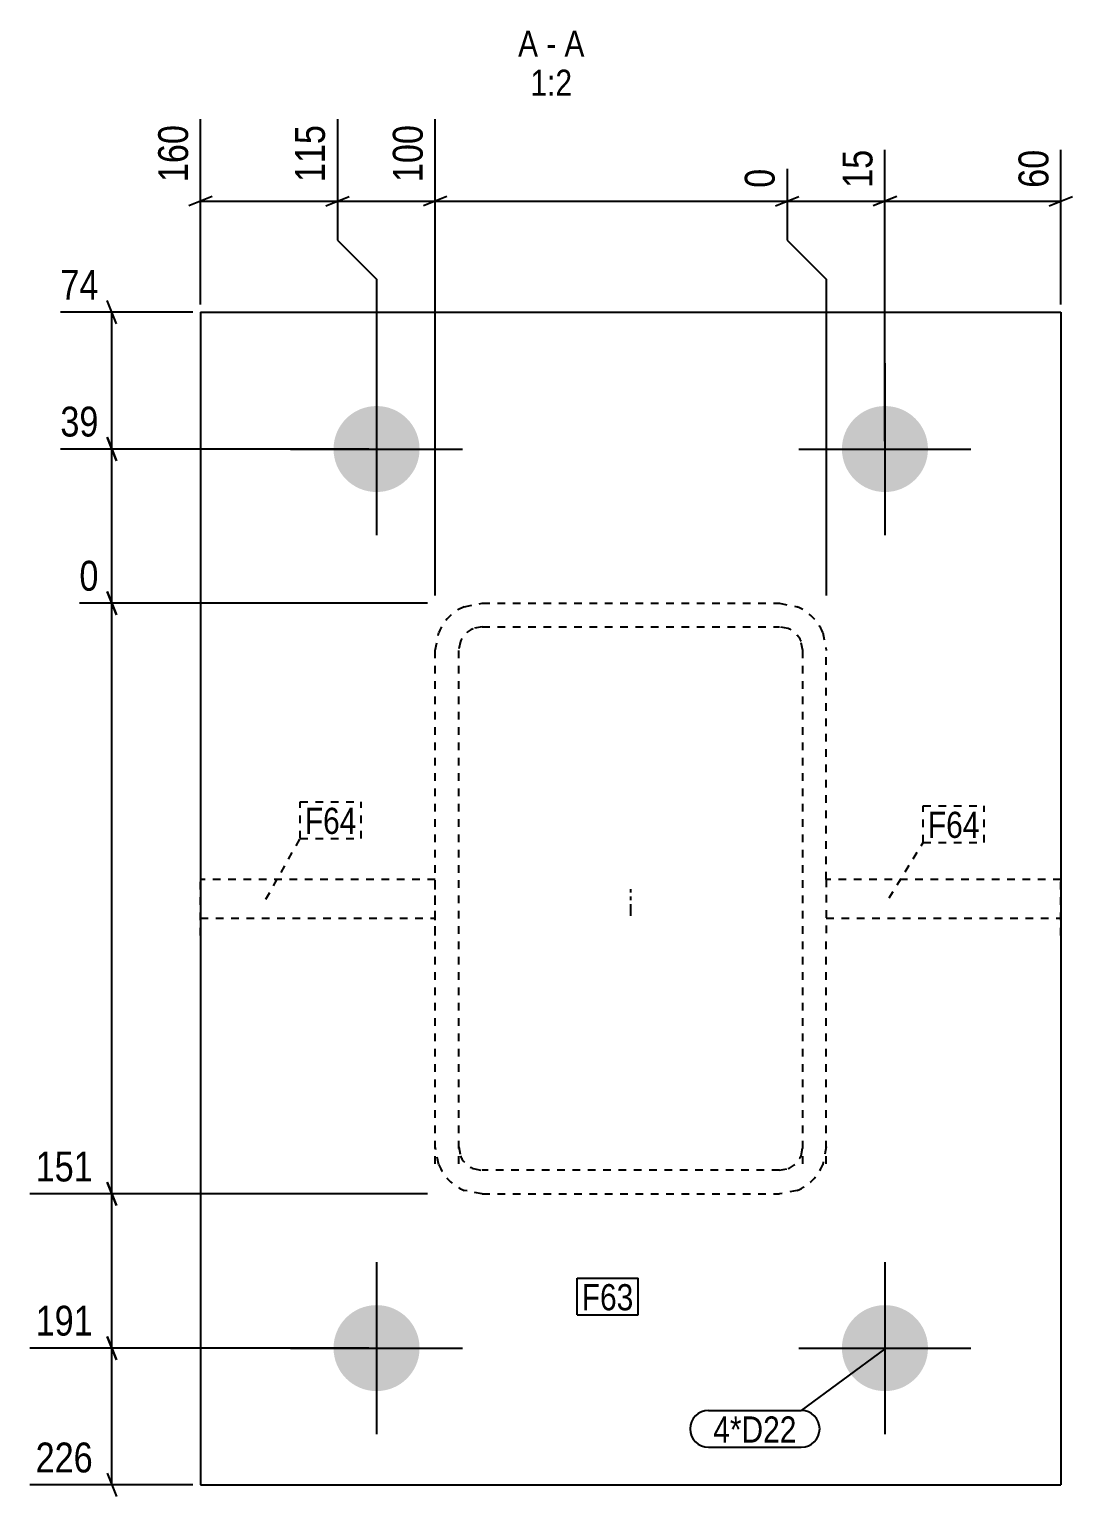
# Model space of a CAD drawing. Header units: millimetres. Extents: x 7 to 19659, y 4 to 477.
# Drawn here: x 5895.3 to 6162, y 4.8 to 380.2 of the extents above; entities that cross this region are included whole.
import ezdxf

# ---------------------------------------------------------------- set-up
doc = ezdxf.new("R2010")
doc.units = ezdxf.units.MM
doc.linetypes.add('DXK_LINE_DOT2', pattern=[3.9198, 1.9599, -1.9599])
doc.linetypes.add('DXK_LINE_DOT3', pattern=[5.9187, 2.979, -0.9799, 0.9799, -0.9799])
for name, color, linetype in [('MÅLSÆTNING', 7, 'Continuous'), ('STÅL', 7, 'Continuous'), ('TEKST', 7, 'Continuous')]:
    doc.layers.add(name, color=color, linetype=linetype)
doc.styles.add('Arial Narrow', font='ARIALN.TTF', dxfattribs={"height": 0.2})

msp = doc.modelspace()

# ---------------------------------------------------------------- hatches: boundary and pattern name
at = {"layer": 'STÅL', "linetype": 'Continuous'}
for points in [[(5995.04, 272.8, -1), (5973.04, 272.8, -1)], [(6125.04, 272.8, -1), (6103.04, 272.8, -1)], [(5995.04, 42.8, -1), (5973.04, 42.8, -1)], [(6125.04, 42.8, -1), (6103.04, 42.8, -1)]]:
    msp.add_hatch(color=4, dxfattribs=at).paths.add_polyline_path(points)

# ---------------------------------------------------------------- linework, layer by layer
at = {"layer": 'MÅLSÆTNING', "color": 7, "linetype": 'Continuous'}
for p, q in [((5939.04, 309.8), (5939.04, 357.16)), ((5974.03, 357.16), (5974.03, 326.22)), ((5999.04, 235.36), (5999.04, 357.16)), ((5999.04, 235.36), (5999.04, 357.16)), ((6114.04, 274.8), (6114.04, 349.37)), ((6159.04, 309.8), (6159.04, 349.37)), ((6089.04, 344.5), (6089.04, 326.22)), ((6089.04, 344.5), (6089.04, 326.22)), ((5942.04, 337.42), (5936.04, 335.02)), ((5939.04, 336.22), (5974.03, 336.22)), ((5971.03, 335.02), (5977.03, 337.42)), ((5971.03, 335.02), (5977.03, 337.42)), ((5974.03, 336.22), (5999.04, 336.22)), ((6002.04, 337.42), (5996.04, 335.02)), ((6002.04, 337.42), (5996.04, 335.02)), ((5999.04, 336.22), (6089.04, 336.22)), ((6086.04, 335.02), (6092.04, 337.42)), ((6086.04, 335.02), (6092.04, 337.42)), ((6089.04, 336.22), (6114.04, 336.22)), ((6117.04, 337.42), (6111.04, 335.02)), ((6156.04, 335.02), (6162.04, 337.42)), ((5974.03, 326.22), (5984.03, 316.22)), ((5974.03, 326.22), (5984.03, 316.22)), ((6089.04, 326.22), (6099.04, 316.22)), ((6089.04, 326.22), (6099.04, 316.22)), ((5984.03, 316.22), (5984.03, 274.8)), ((5984.03, 316.22), (5984.03, 274.8)), ((6099.04, 316.22), (6099.04, 235.36)), ((6099.04, 316.22), (6099.04, 235.36)), ((5937.04, 307.8), (5903.19, 307.8)), ((5917.54, 304.8), (5915.14, 310.8)), ((5917.54, 269.8), (5915.14, 275.8)), ((5982.03, 272.8), (5903.19, 272.8)), ((5916.34, 233.36), (5916.34, 272.8)), ((5997.04, 233.36), (5908.06, 233.36)), ((5997.04, 233.36), (5908.06, 233.36)), ((5915.14, 236.36), (5917.54, 230.36)), ((5917.54, 230.36), (5915.14, 236.36)), ((5916.34, 82.24), (5916.34, 233.36)), ((5915.14, 85.24), (5917.54, 79.24)), ((5917.54, 79.24), (5915.14, 85.24)), ((5997.04, 82.24), (5895.4, 82.24)), ((5997.04, 82.24), (5895.4, 82.24)), ((5916.34, 42.8), (5916.34, 82.24)), ((5915.14, 45.8), (5917.54, 39.8)), ((5917.54, 39.8), (5915.14, 45.8)), ((5982.03, 42.8), (5895.4, 42.8)), ((5982.03, 42.8), (5895.4, 42.8)), ((5916.34, 7.8), (5916.34, 42.8)), ((5937.04, 7.8), (5895.4, 7.8)), ((5915.14, 10.8), (5917.54, 4.8))]:
    msp.add_line(p, q, dxfattribs=at)
at = {"layer": 'STÅL', "color": 2, "linetype": 'Continuous'}
for p, q in [((5939.04, 307.8), (6159.04, 307.8)), ((5939.04, 307.8), (5939.04, 7.8)), ((6159.04, 307.8), (6159.04, 7.8)), ((5939.04, 7.8), (6159.04, 7.8))]:
    msp.add_line(p, q, dxfattribs=at)
at = {"layer": 'STÅL', "color": 4, "linetype": 'Continuous'}
for p, q in [((5984.04, 294.8), (5984.04, 250.8)), ((6114.04, 294.8), (6114.04, 250.8)), ((5962.04, 272.8), (6006.04, 272.8)), ((6092.04, 272.8), (6136.04, 272.8)), ((5984.04, 64.8), (5984.04, 20.8)), ((6114.04, 64.8), (6114.04, 20.8)), ((5962.04, 42.8), (6006.04, 42.8)), ((6092.04, 42.8), (6136.04, 42.8))]:
    msp.add_line(p, q, dxfattribs=at)
at = {"layer": 'STÅL', "color": 7, "linetype": 'DXK_LINE_DOT2'}
for p, q in [((6006.44, 232.44), (6011.04, 233.36)), ((6011.04, 233.36), (6087.04, 233.36)), ((6087.04, 233.36), (6091.63, 232.44)), ((5999.04, 221.27), (5999.95, 225.9)), ((6011.04, 227.32), (6008.74, 226.86)), ((6011.04, 227.32), (6087.04, 227.32)), ((6089.33, 226.86), (6087.04, 227.32)), ((6098.12, 225.9), (6099.04, 221.27)), ((6005.49, 223.59), (6005.04, 221.27)), ((6093.04, 221.27), (6092.58, 223.59)), ((5999.04, 89.95), (5999.04, 221.27)), ((6005.04, 89.95), (6005.04, 221.27)), ((6093.04, 89.95), (6093.04, 221.27)), ((6099.04, 162.69), (6099.04, 221.27)), ((5939.03, 148.38), (5939.03, 162.69)), ((5999.03, 162.69), (5939.03, 162.69)), ((5999.03, 148.38), (5999.03, 162.69)), ((6159.04, 162.69), (6099.04, 162.69)), ((6099.04, 162.69), (6099.04, 148.38)), ((6159.04, 148.38), (6159.04, 162.69)), ((5939.03, 152.76), (5999.03, 152.76)), ((6099.04, 152.76), (6159.04, 152.76)), ((6099.04, 89.95), (6099.04, 148.38)), ((5999.95, 89.7), (5999.04, 94.33)), ((6005.04, 94.33), (6005.49, 92.01)), ((6092.58, 92.01), (6093.04, 94.33)), ((6099.04, 94.33), (6098.12, 89.7)), ((6008.74, 88.74), (6011.04, 88.28)), ((6087.04, 88.28), (6011.04, 88.28)), ((6087.04, 88.28), (6089.33, 88.74)), ((6011.04, 82.24), (6006.44, 83.16)), ((6091.63, 83.16), (6087.04, 82.24)), ((6011.04, 82.24), (6087.04, 82.24))]:
    msp.add_line(p, q, dxfattribs=at)
at = {"layer": 'STÅL', "color": 7, "linetype": 'DXK_LINE_DOT3'}
msp.add_line((6049.04, 153.42), (6049.04, 160.24), dxfattribs=at)
at = {"layer": 'STÅL', "color": 7, "linetype": 'DXK_LINE_DOT2'}
for centre, radius, start, end in [((6011.09, 221.33), 12.05, 112.7149, 157.7138), ((6086.98, 221.33), 12.05, 22.2862, 67.2851), ((6011.06, 221.3), 6.02, 112.7149, 157.7138), ((6087.01, 221.3), 6.02, 22.2862, 67.2851), ((6011.06, 94.3), 6.02, 202.2862, 247.2851), ((6087.01, 94.3), 6.02, 292.7149, 337.7138), ((6011.09, 94.27), 12.05, 202.2862, 247.2851), ((6086.98, 94.27), 12.05, 292.7149, 337.7138)]:
    msp.add_arc(centre, radius, start, end, dxfattribs=at)

# ---------------------------------------------------------------- wipeouts: each hides what was drawn before it
at = {"color": 0, "linetype": 'Continuous'}
for points in [[(6025.34, 373.16), (6025.34, 380.16), (6020.23, 380.16), (6020.23, 373.16)], [(6029.99, 373.16), (6029.99, 380.16), (6027.44, 380.16), (6027.44, 373.16)], [(6037.21, 373.16), (6037.21, 380.16), (6032.09, 380.16), (6032.09, 373.16)], [(6034.05, 363.16), (6034.05, 370.16), (6023.39, 370.16), (6023.39, 363.16)]]:
    msp.add_wipeout(points, dxfattribs=at).dxf.layer = 'TEKST'
at = {"color": 0}
for points in [[(5978.91, 174.34), (5978.91, 181.34), (5965.69, 181.34), (5965.69, 174.34)], [(6138.23, 173.32), (6138.23, 180.32), (6125.01, 180.32), (6125.01, 173.32)], [(6049.72, 52.48), (6049.72, 59.48), (6036.5, 59.48), (6036.5, 52.48)], [(6091.45, 18.64), (6091.45, 25.64), (6070.13, 25.64), (6070.13, 18.64)]]:
    msp.add_wipeout(points, dxfattribs=at).dxf.layer = 'TEKST'

# ---------------------------------------------------------------- next in the draw order: texts
at = {"layer": 'TEKST', "color": 3, "linetype": 'Continuous', "style": 'Arial Narrow'}
for s, height, p in [('A', 6.68, (6020.23, 373.16)), ('A', 6.68, (6032.09, 373.16)), ('-', 6.68, (6027.44, 373.16)), ('1:2', 6.681, (6023.39, 363.16))]:
    msp.add_text(s, height=height, dxfattribs=at).set_placement(p)

# ---------------------------------------------------------------- next in the draw order: wipeouts: each hides what was drawn before it
at = {"color": 0, "linetype": 'Continuous'}
for points in [[(5937.44, 357.31), (5926.24, 357.31), (5926.24, 339.48), (5937.44, 339.48)], [(5972.43, 357.31), (5961.23, 357.31), (5961.23, 339.48), (5972.43, 339.48)], [(5997.44, 357.31), (5986.24, 357.31), (5986.24, 339.48), (5997.44, 339.48)], [(6112.44, 350.97), (6101.24, 350.97), (6101.24, 338.02), (6112.44, 338.02)], [(6087.44, 346.1), (6076.24, 346.1), (6076.24, 338.02), (6087.44, 338.02)], [(5914.54, 274.4), (5914.54, 285.6), (5901.59, 285.6), (5901.59, 274.4)], [(5914.54, 234.96), (5914.54, 246.16), (5906.46, 246.16), (5906.46, 234.96)], [(5913.08, 83.84), (5913.08, 95.04), (5895.26, 95.04), (5895.26, 83.84)], [(5913.08, 44.4), (5913.08, 55.6), (5895.26, 55.6), (5895.26, 44.4)], [(5913.08, 9.4), (5913.08, 20.6), (5895.26, 20.6), (5895.26, 9.4)]]:
    msp.add_wipeout(points, dxfattribs=at).dxf.layer = 'MÅLSÆTNING'
at = {"color": 0}
for points in [[(5978.91, 174.34), (5978.91, 181.34), (5965.69, 181.34), (5965.69, 174.34)], [(6138.23, 173.32), (6138.23, 180.32), (6125.01, 180.32), (6125.01, 173.32)], [(6049.72, 52.48), (6049.72, 59.48), (6036.5, 59.48), (6036.5, 52.48)], [(6091.45, 18.64), (6091.45, 25.64), (6070.13, 25.64), (6070.13, 18.64)]]:
    msp.add_wipeout(points, dxfattribs=at).dxf.layer = 'TEKST'

# ---------------------------------------------------------------- next in the draw order: linework, layer by layer
at = {"layer": 'MÅLSÆTNING', "color": 7, "linetype": 'Continuous'}
for p, q in [((5974.03, 357.16), (5974.03, 326.22)), ((6114.04, 274.8), (6114.04, 349.37)), ((6117.04, 337.42), (6111.04, 335.02)), ((6114.04, 336.22), (6159.04, 336.22)), ((5916.34, 272.8), (5916.34, 307.8)), ((5915.14, 275.8), (5917.54, 269.8)), ((5982.03, 272.8), (5903.19, 272.8))]:
    msp.add_line(p, q, dxfattribs=at)
at = {"layer": 'TEKST', "color": 7, "linetype": 'DXK_LINE_DOT2'}
for p, q in [((5964.49, 182.54), (5980.11, 182.54)), ((5964.49, 173.14), (5964.49, 182.54)), ((5980.11, 173.14), (5980.11, 182.54)), ((6123.81, 181.52), (6139.43, 181.52)), ((6123.81, 172.12), (6123.81, 181.52)), ((6139.43, 172.12), (6139.43, 181.52)), ((5955.76, 157.63), (5964.49, 173.14)), ((5964.49, 173.14), (5980.11, 173.14)), ((6115.08, 157.97), (6123.81, 172.12)), ((6123.81, 172.12), (6139.43, 172.12))]:
    msp.add_line(p, q, dxfattribs=at)
at = {"layer": 'TEKST', "color": 7, "linetype": 'Continuous'}
for p, q in [((6035.3, 60.68), (6050.92, 60.68)), ((6035.3, 51.28), (6035.3, 60.68)), ((6050.92, 51.28), (6050.92, 60.68)), ((6035.3, 51.28), (6050.92, 51.28)), ((6113.96, 42.55), (6092.65, 26.84)), ((6068.93, 26.84), (6092.65, 26.84)), ((6068.93, 17.44), (6092.65, 17.44))]:
    msp.add_line(p, q, dxfattribs=at)
for centre, start, end in [((6068.93, 22.14), 90, 270), ((6092.65, 22.14), 270, 90)]:
    msp.add_arc(centre, 4.7, start, end, dxfattribs=at)

# ---------------------------------------------------------------- next in the draw order: texts
at = {"layer": 'MÅLSÆTNING', "color": 3, "linetype": 'Continuous', "style": 'Arial Narrow'}
for s, height, p in [('160', 7.635, (5935.84, 341.08)), ('115', 7.635, (5970.83, 341.08)), ('100', 7.635, (5995.84, 341.08)), ('15', 7.635, (6110.84, 339.62)), ('0', 7.64, (6085.84, 339.62))]:
    msp.add_text(s, height=height, rotation=90.0002, dxfattribs=at).set_placement(p)
for s, height, p in [('39', 7.635, (5903.19, 276)), ('0', 7.64, (5908.06, 236.56)), ('151', 7.635, (5896.86, 85.44)), ('191', 7.635, (5896.86, 46)), ('226', 7.635, (5896.86, 11))]:
    msp.add_text(s, height=height, dxfattribs=at).set_placement(p)
at = {"layer": 'TEKST', "color": 3, "style": 'Arial Narrow'}
for s, p in [('F64', (5965.69, 174.34)), ('F64', (6125.01, 173.32)), ('F63', (6036.5, 52.48)), ('4*D22', (6070.13, 18.64))]:
    msp.add_text(s, height=6.681, dxfattribs=at).set_placement(p)

# ---------------------------------------------------------------- next in the draw order: wipeouts: each hides what was drawn before it
at = {"color": 0, "linetype": 'Continuous'}
for points in [[(6157.44, 350.97), (6146.24, 350.97), (6146.24, 338.02), (6157.44, 338.02)], [(5914.54, 309.4), (5914.54, 320.6), (5901.59, 320.6), (5901.59, 309.4)]]:
    msp.add_wipeout(points, dxfattribs=at).dxf.layer = 'MÅLSÆTNING'

# ---------------------------------------------------------------- next in the draw order: texts
at = {"layer": 'MÅLSÆTNING', "color": 3, "linetype": 'Continuous', "style": 'Arial Narrow'}
msp.add_text('60', height=7.635, rotation=90.0002, dxfattribs=at).set_placement((6155.84, 339.62))
msp.add_text('74', height=7.635, dxfattribs=at).set_placement((5903.19, 311))

doc.saveas('drawing.dxf')
